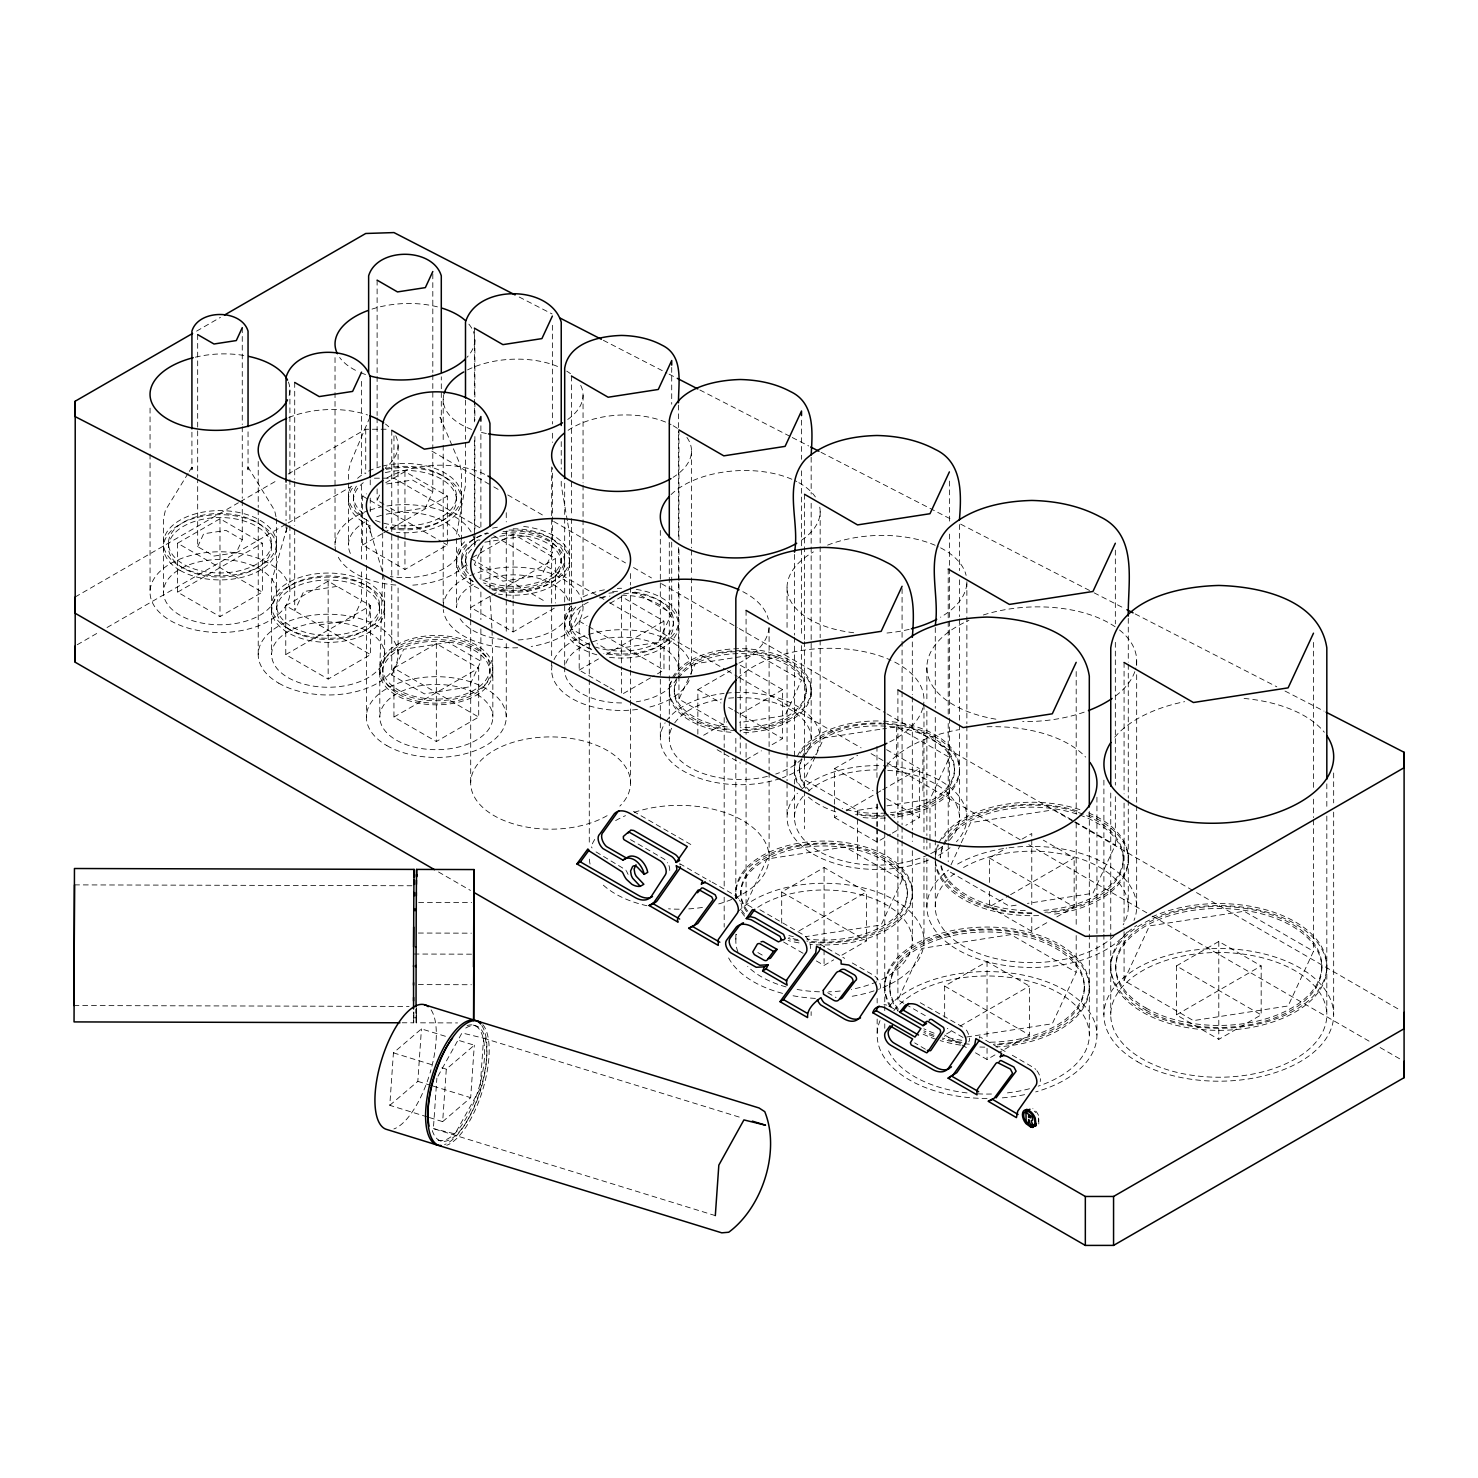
<?xml version="1.0" encoding="UTF-8"?>
<svg xmlns="http://www.w3.org/2000/svg" width="1478" height="1478" viewBox="0 0 1478 1478"><rect width="100%" height="100%" fill="white"/><g stroke="black" fill="none" stroke-linecap="round" stroke-linejoin="round"><path stroke-width="0.75" stroke-dasharray="5 3.75" d="M811.126 1015.534L811.145 1011.691M416.371 1012.097L416.39 1007.978M413.877 1012.097L413.692 1022.813L402.219 1022.776M416.353 1009.64L416.186 1022.813L457.552 1022.924M416.279 1015.164L416.205 1017.825L413.711 1017.806L413.785 1015.146M427.234 1116.869L389.786 1105.322L393.425 1052.853L421.452 1028.891L445.672 1036.374M389.786 1105.322L417.812 1081.36L421.452 1028.891M715.315 1215.618L433.387 1128.619L436.878 1078.146M429.433 1117.553L442.661 1121.636L446.301 1069.167L474.309 1045.205L456.684 1039.773M442.661 1121.636L470.669 1097.674L474.309 1045.205M437.968 1076.187L461.986 1032.937L483.583 1038.203L480.073 1088.695L454.984 1133.903L433.387 1128.619M456.628 534.057L465.496 485.246L465.496 441.589M368.816 616.049L370.202 609.934M369.869 417.239L350.378 463.168L348.457 471.611L348.457 496.072M1038.794 1124.001L1038.794 1116.056A9.718 5.616 60 0 0 1032.845 1108.648M197.683 546.657L203.668 533.798L225.949 530.362L242.263 539.766L236.295 552.643L213.996 556.079L197.683 546.657L197.683 479.814M383.911 504.312L377.112 500.377L380.844 492.34M432.814 374.765L432.814 491.768L425.35 507.841L397.49 512.164L387.291 506.27M391.762 675.021L403.697 649.285L448.259 642.394L480.886 661.239L468.951 686.956L424.371 693.847L391.762 675.021L391.762 578.064M483.084 545.918L474.364 564.688L502.926 581.187L541.909 575.145L552.366 552.624L552.366 467.658M587.967 638.441L571.45 628.889L582.96 604.077M671.714 542.13L671.714 613.388L658.283 642.339L608.142 650.08L597.13 643.724M723.814 725.014L678.956 699.131L689.579 676.222M690.54 674.153L695.381 663.733L756.662 654.255L801.519 680.157L785.095 715.537L739.702 722.557M751.988 907.474L746.076 904.056L766.99 859.032L844.973 846.968L902.079 879.927L881.165 924.951L805.399 936.683M815.209 756.791L804.549 779.793L857.554 810.387L877.932 807.247M816.189 754.704L823.948 737.965L880.519 729.227M929.976 848.132L929.976 799.192L949.393 757.383L896.37 726.77L882.791 728.876M951.001 864.852L960.33 844.751M961.273 842.737L970.603 822.636L1054.165 809.722L1073.287 820.752M903.834 1003.303L897.903 999.867L921.792 948.414L1010.934 934.613L1076.187 972.284L1052.299 1023.755L963.157 1037.538L947.343 1028.411M1115.336 796.66L1115.336 845.028L1092.944 893.285L1027.45 903.409M1124.074 980.579L1149.459 925.912L1244.162 911.261L1313.499 951.278L1288.114 1005.964L1193.411 1020.614L1124.074 980.579L1124.074 927.574M188.094 473.385L165.388 510.298L163.467 518.741L163.467 543.22M189.276 471.445L192.861 465.607L191.918 469.801L191.918 431.17M196.592 331.127L220.462 317.345M75.212 596.964L238.383 502.76M240.36 501.615L278.178 479.796M288.118 474.05L365.731 429.248L389.619 429.23M177.6 543.22L219.982 518.741L262.363 543.22L262.363 592.161L219.982 616.622L177.6 592.161L177.6 543.22L262.363 592.161M77.207 644.759L99.081 632.122M107.044 627.522L286.122 524.136M288.118 522.99L351.801 486.225M177.6 592.161L262.363 543.22M385.703 482.733L404.954 471.611L447.335 496.072L447.335 545.012L404.954 569.473L362.572 545.012L362.572 496.072L366.433 493.855M362.572 545.012L381.841 533.891M383.763 532.782L447.335 496.072M285.771 605.666L328.153 581.205L370.535 605.666L370.535 654.606L328.153 679.086L285.771 654.606L285.771 605.666L370.535 654.606M285.771 654.606L370.535 605.666M472.517 557.502L513.125 534.057L555.506 558.518L555.506 603.024M490.012 596.336L470.743 607.458L513.125 631.937L555.506 607.458M491.934 595.228L555.506 558.518M393.942 668.13L436.324 643.651L478.706 668.13L478.706 717.07L436.324 741.531L393.942 717.07L393.942 668.13L478.706 717.07M393.942 717.07L478.706 668.13M608.105 686.771L579.191 670.088L579.191 621.148L590.757 614.46M610.026 603.338L621.591 596.669L663.973 621.148L663.973 670.088L652.408 676.758M579.191 670.088L598.461 658.948M606.165 654.514L663.973 621.148M650.486 677.866L621.591 694.549L621.591 672.305M697.856 734.141L697.856 689.635L730.594 670.735M703.639 735.25L726.751 721.892M740.238 714.114L782.619 689.635L782.619 738.575L769.133 746.372M746.02 759.71L761.429 750.824M834.59 804.18L834.59 768.578L857.702 755.24M834.59 806.397L834.59 817.519L838.432 815.302M846.137 810.849L880.814 790.822M882.736 789.714L919.353 768.578L919.353 817.519L905.866 825.315M781.696 923.14L781.696 891.991L824.077 867.531L866.459 891.991L866.459 940.932L841.407 955.398M834.59 817.519L876.971 841.998L890.458 834.202M892.379 833.093L898.162 829.749M799.025 930.918L866.459 891.991M989.392 882.421L989.392 857.961L1006.721 847.947M1022.148 839.061L1031.773 833.5L1031.773 904.684M816.373 960.959L824.077 965.411L833.703 959.832M989.392 891.326L989.392 906.901L1008.661 895.779M1010.582 894.67L1074.155 857.961L1043.339 840.169M989.392 906.901L1031.773 931.362L1049.103 921.367M1056.825 916.914L1074.155 906.901L1074.155 857.961M944.664 1017.215L944.664 986.085L987.045 961.605L1029.427 986.085L1029.427 1035.025L998.592 1052.816M946.585 1033.916L952.368 1030.572M960.072 1026.12L1029.427 986.085M975.48 1052.816L987.045 1059.486L996.671 1053.925M1176.414 965.928L1218.796 941.468L1261.177 965.928L1261.177 1014.869L1218.796 1039.348L1176.414 1014.869L1176.414 965.928L1261.177 1014.869M1176.414 1014.869L1261.177 965.928M386.719 483.971L412.417 479.999L432.814 491.768M484.821 542.186L523.822 536.144L552.366 552.624M337.113 586.378L303.674 591.551L294.713 610.839L294.713 527.794M319.193 624.972L352.614 619.799L361.574 600.493L361.574 568.199M600.825 597.481L609.952 596.077M623.624 593.953L635.023 592.198L671.714 613.388M886.985 805.843L929.976 799.192M1016.162 905.164L1009.382 906.199L948.211 870.893M374.414 478.188L393.961 478.17L481.791 528.884M74.528 884.879L411.882 885.765M418.662 902.485L471.685 902.615M418.385 933.043L471.408 933.172M414.025 954.031L471.648 954.178M418.366 984.607L471.39 984.736M73.955 1005.539L409.018 1006.426M473.496 1025.104L475.713 1025.787M483.583 1038.203L741.291 1117.719M393.425 1052.853L433.072 1065.084M441.885 1067.8L446.301 1069.167M417.812 1081.36L431.022 1085.443M433.22 1086.108L470.669 1097.674M439.058 1140.388L441.257 1141.053M920.277 1002.731L963.028 1027.192A9.311 5.376 60 0 1 965.263 1028.91M519.203 297.023L552.051 313.927M603.375 340.328L667.021 373.084M669.072 374.137L675.243 377.315M699.87 389.989L790.213 436.453M792.263 437.525L808.688 445.968M821.011 452.305L952.405 519.905M960.626 524.136L1092.02 591.736M1094.071 592.807L1124.869 608.64M1135.141 613.924L1276.807 686.808M1285.01 691.039L1324.029 711.103M1075.19 821.86L1115.336 845.028M431.89 451.141L491.786 485.708M493.781 486.853L499.767 490.326M507.748 494.927L543.682 515.674M553.659 521.438L625.527 562.933M633.508 567.534L651.484 577.916M661.46 583.681L737.319 627.466M739.314 628.63L885.063 712.765M887.059 713.911L1072.714 821.103M1074.709 822.267L1194.483 891.419M1196.478 892.564L1400.109 1010.121M782.619 689.635L740.238 665.174L740.238 731.906M886.597 749.679L919.353 768.578M493.781 535.793L597.574 595.726M599.588 596.89L607.569 601.491M609.564 602.654L725.347 669.497M727.342 670.661L737.319 676.407M739.314 677.571L861.101 747.868M871.078 753.632L885.063 761.706M887.059 762.851L1020.799 840.077M1028.799 844.695L1150.568 914.993M1152.563 916.157L1372.157 1042.932M1380.138 1047.551L1400.109 1059.061M362.572 496.072L368.355 499.416M370.276 500.525L383.763 508.303M385.703 509.411L441.571 541.669M443.492 542.795L447.335 545.012M470.743 558.518L545.881 601.897M579.191 621.148L586.914 625.582M588.835 626.709L663.973 670.088M697.856 689.635L720.968 702.992M728.672 707.445L732.534 709.662M734.455 710.77L782.619 738.575M834.59 768.578L873.11 790.822M886.597 798.619L919.353 817.519M989.392 857.961L1074.155 906.901M610.026 687.88L615.809 691.205M717.107 749.697L740.238 763.054M781.696 891.991L866.459 940.932M944.664 986.085L1029.427 1035.025M690.817 844.511L633.545 811.44A27.288 15.759 60 0 0 630.515 809.962M712.1 882.126L732.866 894.116M759.988 909.801L803.256 934.78A10.198 5.894 60 0 1 809.944 950.095M820.105 944.183L844.659 958.354M852.289 962.972L873.683 975.332A9.699 5.598 60 0 1 879.669 982.815A9.699 5.598 60 0 1 879.558 990.74M679.714 863.651L706.151 878.911M1005.169 1051.486L979.36 1036.577L979.452 1038.849M630.478 839.615L663.77 858.829A8.96 5.173 60 0 1 667.613 862.893M905.811 1004.43L927.574 1016.993M783.617 942.04L804.808 954.271M944.664 1035.025L960.072 1043.911M961.993 1045.038L967.776 1048.364M889.867 1006.518L897.552 1010.952M596.04 851.901L625.674 869.858A7.094 4.101 60 0 1 626.081 870.431M757.881 952.571L765.438 956.931M827.68 992.717L836.068 997.558M925.394 1049.214L914.679 1042.858M438.523 871.983L470.466 890.421M1012.264 1055.237L1033.27 1067.43A10.106 5.838 60 0 1 1035.782 1069.407M382.1 570.637L368.816 525.965L370.239 532.265L370.239 525.429M383.208 574.868L384.668 581.205L384.668 605.666M368.816 603.467L370.202 609.564M275.998 516.635L274.557 510.298L247.085 465.607L248.045 469.801L248.045 428.897M567.349 520.755L561.234 485.246L561.234 478.355M567.737 522.972L569.64 534.057L569.64 558.518M490.086 596.946L491.915 628.076M492.045 630.312L492.839 668.13A56.515 32.627 0 0 1 408.057 696.378A56.515 32.627 0 0 1 408.057 639.863A56.515 32.627 0 0 1 492.839 668.13M416.149 1015.589L416.205 1017.825M416.186 1022.813L416.094 1008.624M413.655 1015.571L413.711 1017.806M413.692 1022.813L413.618 1012.097M416.075 1008.975L416.075 1012.966M1333.673 772.957L1333.673 802.905M1333.673 812.124L1333.673 1014.869M1326.819 783.82L1326.819 806.877M1326.819 816.096L1326.819 965.928M1326.819 967.979A108.042 62.372 0 0 1 1164.775 1022A108.042 62.372 0 0 1 1164.775 913.958A108.042 62.372 0 0 1 1326.819 967.979L1326.819 1014.869A108.042 62.372 0 0 1 1164.775 1068.89A108.042 62.372 0 0 1 1164.775 960.848A108.042 62.372 0 0 1 1326.819 1014.869M1321.831 965.928L1321.831 967.979M1313.499 642.394L1313.499 789.917M1313.499 799.136L1313.499 817.593M1313.499 819.884L1313.499 951.278M1218.796 941.468L1218.796 1039.348M1136.674 660.925L1136.674 665.525M1136.674 674.707L1136.674 803.459M1136.674 805.75L1136.674 906.901M1128.268 618.377L1128.268 662.144M1128.268 664.435L1128.268 798.065M1128.268 800.374L1128.268 857.961M1128.268 859.993L1128.268 906.901M1124.074 662.477L1124.074 793.871M1124.074 803.09L1124.074 925.265M1123.28 857.961L1123.28 859.993M1115.742 965.928L1115.742 967.979M1115.336 550.149L1115.336 623.864M1115.336 642.302L1115.336 785.132M1110.754 793.039L1110.754 965.928M1110.754 967.979L1110.754 1014.869M1103.9 780.162L1103.9 932.027M1103.9 934.336L1103.9 1014.869M1096.935 797.178L1096.935 1035.025M1089.304 811.588L1089.304 986.085M1089.304 988.117L1089.304 1035.025M1084.316 986.085L1084.316 988.117M1076.187 671.529L1076.187 813.879M1076.187 823.061L1076.187 926.373M1076.187 935.556L1076.187 972.284M1031.773 931.362L1031.773 913.57A96.495 55.721 0 0 1 935.537 862.117M987.045 961.605L987.045 1039.477M987.045 1048.364L987.045 1059.486M966.871 581.741L966.871 723.666M966.871 725.957L966.871 817.519M959.444 524.542L959.444 570.582M959.444 579.801L959.444 616.64M959.444 618.931L959.444 722.539M959.444 724.848L959.444 768.578M959.444 770.629L959.444 817.519M954.437 768.578L954.437 770.629M949.393 481.107L949.393 522.547M949.393 534.057L949.393 566.296M949.393 568.587L949.393 715.943M949.393 718.234L949.393 806.323M948.211 569.085L948.211 714.225M948.211 723.444L948.211 840.945M948.211 843.236L948.211 861.674M935.278 627.577L935.278 708.221M935.278 717.421L935.278 855.651M935.278 906.901L935.278 859.993A96.495 55.721 0 0 1 938.567 845.582M926.872 667.52L926.872 702.032M926.872 711.251L926.872 835.55M926.872 837.841L926.872 849.351M926.872 858.57L926.872 906.901M923.972 704.378L923.972 835.292M923.972 837.583L923.972 849.074M923.972 858.256L923.972 940.932M922.882 742.067L922.882 791.007M912.314 641.932L912.314 694.697M912.314 697.006L912.314 830.045M912.314 832.354L912.314 841.518M912.314 850.7L912.314 891.991M912.314 894.024L912.314 940.932M907.326 891.991L907.326 894.024M902.079 588.577L902.079 639.05M902.079 641.341L902.079 689.524M902.079 691.815L902.079 824.872M902.079 827.163L902.079 838.636M902.079 840.927L902.079 879.927M897.903 689.912L897.903 823.08M897.903 825.371L897.903 836.862M897.903 839.153L897.903 999.867M896.37 726.77L896.37 775.71M889.774 986.085L889.774 988.117M884.768 816.189L884.768 829.952M884.768 832.243L884.768 986.085M884.768 988.117L884.768 1012.689M884.768 1023.848L884.768 1028.319M877.156 803.958L877.156 826.83M877.156 829.121L877.156 980.117M877.156 998.407L877.156 1002.989M877.156 1019.007L877.156 1035.025M876.971 746.335L876.971 777.483M876.971 804.18L876.971 826.424M876.971 828.641L876.971 841.998M857.554 810.387L857.554 817.075M857.554 819.292L857.554 859.328M824.077 867.531L824.077 947.601M824.077 949.837L824.077 965.411M820.161 511.702L820.161 637.757M820.161 640.048L820.161 738.575M811.163 457.275L811.163 494.095M811.163 503.296L811.163 544.698M811.163 547.008L811.163 689.635M811.163 691.686L811.163 738.575M806.175 689.635L806.175 691.686M804.549 494.299L804.549 639.346M804.549 641.655L804.549 788.679M804.549 790.915L804.549 828.733M801.519 420.195L801.519 459.307M801.519 470.817L801.519 636.445M801.519 645.646L801.519 680.157M799.487 768.578L799.487 770.629M794.499 554.472L794.499 635.06M794.499 637.351L794.499 768.578M794.499 770.629L794.499 784.024M794.499 786.259L794.499 817.519M787.053 587.394L787.053 631.124M787.053 640.325L787.053 750.787M787.053 753.078L787.053 780.698M787.053 783.007L787.053 817.519M769.096 627.854L769.096 747.147M769.096 749.457L769.096 770.093M769.096 772.384L769.096 857.277M746.076 610.414L746.076 734.307M746.076 743.471L746.076 757.235M746.076 759.526L746.076 904.056M740.829 891.991L740.829 894.024M740.238 734.141L740.238 754.149M735.841 738.298L735.841 891.991M735.841 894.024L735.841 898.495M735.841 934.225L735.841 940.932M724.183 717.569L724.183 747.517M724.183 749.808L724.183 887.964M724.183 897.183L724.183 927.112M691.519 450.975L691.519 547.839M691.519 550.149L691.519 575.515M691.519 577.824L691.519 670.088M678.956 429.95L678.956 540.375M678.956 549.576L678.956 673.82M678.956 676.111L678.956 699.131M678.494 405.064L678.494 432.648M678.494 434.938L678.494 538.38M678.494 547.581L678.494 621.148M678.494 625.212L678.494 670.088M674.301 689.635L674.301 691.686M673.488 621.148L673.488 625.212M671.714 367.431L671.714 404.196M669.294 542.408L669.294 673.543M669.294 675.834L669.294 689.635M669.294 691.686L669.294 718.474M669.294 720.71L669.294 738.575M660.315 530.454L660.315 738.575M630.533 573.538L630.533 585.048M630.533 587.339L630.533 667.927M630.533 670.236L630.533 697.856M630.533 700.166L630.533 783.044M621.591 596.669L621.591 670.088M589.279 642.745L589.279 677.349M589.279 679.658L589.279 845.749M583.053 395.18L583.053 482.863M583.053 485.172L583.053 517.466M583.053 519.776L583.053 595.93M571.45 376.04L571.45 479.482M571.45 481.773L571.45 516.265M571.45 518.556L571.45 628.889M569.64 562.601L569.64 600.733M569.677 621.148L569.677 625.212M564.688 483.214L564.688 621.148M564.688 625.212L564.688 665.599M561.234 441.589L561.234 469.173M561.234 558.666L561.234 562.749M552.366 325.271L552.366 424.02M552.366 433.22L552.366 442.402M551.663 466.919L551.663 658.541M551.663 660.851L551.663 670.088M513.125 534.057L513.125 598.572M513.125 600.789L513.125 631.937M506.252 512.7L506.252 521.9M506.252 531.082L506.252 597.666M506.252 599.957L506.252 634.395M506.252 643.595L506.252 717.07M492.839 672.194A56.515 32.627 0 0 1 408.057 700.461A56.515 32.627 0 0 1 408.057 643.946A56.515 32.627 0 0 1 492.839 672.194L492.839 717.07A56.515 32.627 0 0 1 408.057 745.318A56.515 32.627 0 0 1 408.057 688.803A56.515 32.627 0 0 1 492.839 717.07M489.957 539.895L489.957 590.147M489.957 668.13A53.633 30.964 0 0 1 409.498 694.937A53.633 30.964 0 0 1 409.498 641.304A53.633 30.964 0 0 1 489.957 668.13L489.957 672.194A53.633 30.964 0 0 1 409.498 699.02A53.633 30.964 0 0 1 409.498 645.387A53.633 30.964 0 0 1 489.957 672.194M480.886 425.756L480.886 527.332M480.886 548.116L480.886 580.429M480.886 591.976L480.886 619.67M480.886 628.907L480.886 661.239M474.881 339.515L474.881 399.559M474.881 401.868L474.881 420.325M474.881 436.49L474.881 531.156M474.881 533.466L474.881 545.012A69.928 40.368 0 0 0 472.498 534.556M474.364 328.153L474.364 397.046M474.364 399.356L474.364 424.611M474.364 440.684L474.364 546.324M470.706 578.526L470.706 617.601M470.706 619.892L470.706 783.044M465.496 400.242L465.496 439.299M465.496 558.666L465.496 562.749M461.469 496.072L461.469 471.611L459.547 463.168L440.056 417.239L441.294 422.671L441.294 376.779M461.469 500.155L461.469 545.012M461.616 558.518L461.616 562.601M456.628 538.509L456.628 558.518M456.628 562.601L456.628 607.458A56.515 32.627 0 0 1 473.182 584.401M456.48 496.072L456.48 500.155A51.508 29.745 0 0 1 385.241 527.628M443.197 399.577L443.197 442.975M443.197 445.266L443.197 536.643M443.197 545.788L443.197 602.895M436.324 643.651L436.324 741.531M432.814 273.836L432.814 372.474M404.954 471.611L404.954 569.473M398.081 445.562L398.081 532.856M398.081 535.165L398.081 578.803M398.081 587.985L398.081 654.606M393.961 435.899L393.961 478.17M391.762 430.32L391.762 575.755M384.668 609.749A56.515 32.627 0 0 1 299.886 637.997A56.515 32.627 0 0 1 299.886 581.501A56.515 32.627 0 0 1 384.668 609.749L384.668 654.606A56.515 32.627 0 0 1 299.886 682.873A56.515 32.627 0 0 1 299.886 626.358A56.515 32.627 0 0 1 384.668 654.606M382.691 533.059L382.691 571.875M382.691 574.166L379.809 668.13M382.691 668.13L382.691 672.194M379.661 605.666A51.508 29.745 0 0 1 302.399 631.42A51.508 29.745 0 0 1 302.399 579.912A51.508 29.745 0 0 1 379.661 605.666L379.661 609.749A51.508 29.745 0 0 1 302.399 635.503A51.508 29.745 0 0 1 302.399 583.995A51.508 29.745 0 0 1 379.661 609.749M379.809 672.194L379.809 717.07M377.112 280.155L377.112 374.211M377.112 376.502L377.112 415.503M377.112 417.794L377.112 468.267M377.112 488.904L377.112 500.377M370.239 479.851L370.239 486.687M370.239 498.068L370.239 511.757M366.396 519.406L366.396 563.081M366.396 565.372L366.396 717.07M365.731 429.248L365.731 473.736M361.574 381.342L361.574 475.934M361.574 485.154L361.574 558.98M353.445 496.072L353.445 500.155M348.457 500.155L348.457 545.012M335.026 357.621L335.026 545.012M328.153 581.205L328.153 679.086M294.713 382.451L294.713 479.352M294.713 481.662L294.713 525.484M289.91 389.915L289.91 396.806M289.91 399.115L289.91 477.246M289.91 479.537L289.91 523.212M289.91 525.503L289.91 592.161A69.928 40.368 0 0 1 185.009 627.115A69.928 40.368 0 0 1 185.009 557.188A69.928 40.368 0 0 1 289.91 592.161M286.048 484.396L286.048 520.866M286.048 523.138L286.048 532.265L287.489 525.965L271.638 581.205L271.638 605.666M276.478 518.741L276.478 543.22A56.515 32.627 0 0 1 191.715 571.469A56.515 32.627 0 0 1 191.715 514.972A56.515 32.627 0 0 1 276.478 543.22M276.478 547.303L276.478 592.161A56.515 32.627 0 0 1 191.715 620.409A56.515 32.627 0 0 1 191.715 563.894A56.515 32.627 0 0 1 276.478 592.161M276.626 605.666L276.626 609.749M271.49 543.22A51.508 29.745 0 0 1 194.209 568.975A51.508 29.745 0 0 1 194.209 517.466A51.508 29.745 0 0 1 271.49 543.22L271.49 547.303A51.508 29.745 0 0 1 194.209 573.058A51.508 29.745 0 0 1 194.209 521.531A51.508 29.745 0 0 1 271.49 547.303M271.638 609.749L271.638 654.606M258.225 461.469L258.225 507.453M258.225 509.744L258.225 654.606M242.263 327.691L242.263 424.519M242.263 426.828L242.263 498.271M242.263 500.58L242.263 539.766M219.982 518.741L219.982 616.622M197.683 334.601L197.683 477.505M168.455 543.22L168.455 547.303M163.467 547.303L163.467 592.161M150.054 408.113L150.054 451.825M150.054 454.115L150.054 592.161M736.598 898.642A88.237 50.936 0 0 1 821.768 841.074A88.237 50.936 0 0 1 912.037 896.001A88.237 50.936 0 0 1 807.967 942.077M799.025 940.839A88.237 50.936 0 0 1 788.18 938.53M744.579 914.106A88.237 50.936 0 0 1 740.774 908.804M747.776 911.224A83.248 48.053 0 0 1 807.173 844.936A83.248 48.053 0 0 1 907.326 892.121A83.248 48.053 0 0 1 806.748 938.992M793.353 936.664A83.248 48.053 0 0 1 788.882 935.537M746.593 911.593A83.248 48.053 0 0 1 809.223 846.746A83.248 48.053 0 0 1 907.307 894.763A83.248 48.053 0 0 1 806.748 941.043M797.917 939.657A83.248 48.053 0 0 1 788.882 937.588M757.752 907.326A88.237 50.936 0 0 1 888.038 905.848A88.237 50.936 0 0 1 878.819 980.893M876.768 981.798A88.237 50.936 0 0 1 851.328 989.392M840.188 991.017A88.237 50.936 0 0 1 828.678 991.812M819.477 991.812A88.237 50.936 0 0 1 794.647 988.967M786.074 986.916A88.237 50.936 0 0 1 779.959 985.05M777.779 984.293A88.237 50.936 0 0 1 747.665 966.409M737.928 951.98A88.237 50.936 0 0 1 736.598 934.281M736.173 898.458A88.237 50.936 0 0 1 823.579 843.088A88.237 50.936 0 0 1 912.055 897.885A88.237 50.936 0 0 1 810.258 944.35M799.025 942.89A88.237 50.936 0 0 1 788.18 940.562M744.579 916.157A88.237 50.936 0 0 1 740.774 910.836M672.582 677.33A70.944 40.959 0 0 1 754.574 649.526A70.944 40.959 0 0 1 810.794 693.792A70.944 40.959 0 0 1 740.238 730.594M735.619 730.501A70.944 40.959 0 0 1 671.714 679.049M677.515 677.885A65.937 38.077 0 0 1 753.928 652.408A65.937 38.077 0 0 1 805.806 693.625A65.937 38.077 0 0 1 740.238 727.712M727.342 726.973A65.937 38.077 0 0 1 676.536 679.788M678.661 678.051A65.937 38.077 0 0 1 756.182 654.736A65.937 38.077 0 0 1 805.676 696.323A65.937 38.077 0 0 1 740.238 729.744M729.485 729.245A65.937 38.077 0 0 1 676.536 681.82M728.672 698.17A70.944 40.959 0 0 1 795.792 713.117A70.944 40.959 0 0 1 805.769 754.26M801.667 759.064A70.944 40.959 0 0 1 775.71 774.047M767.378 776.412A70.944 40.959 0 0 1 693.459 769.373A70.944 40.959 0 0 1 671.714 727.989M674.707 722.908A70.944 40.959 0 0 1 721.874 699.02M673.58 677.681A70.944 40.959 0 0 1 755.831 651.724A70.944 40.959 0 0 1 810.849 695.547A70.944 40.959 0 0 1 742.529 732.608M730.982 732.294A70.944 40.959 0 0 1 671.714 681.081M482.826 1024.66A65.161 25.071 -72.9 0 1 482.881 1089.378A65.161 25.071 -72.9 0 1 446.781 1145.265M465.773 1028.06A60.173 23.149 -72.9 0 1 479.833 1092.685A60.173 23.149 -72.9 0 1 432.297 1130.578M467.085 1025.64A60.173 23.149 -72.9 0 1 479.537 1085.72A60.173 23.149 -72.9 0 1 435.4 1138.54M431.114 1009.899A65.161 25.071 -72.9 0 1 430.024 1073.065M428.749 1077.111A65.161 25.071 -72.9 0 1 393.905 1128.952M481.791 1025.529A65.161 25.071 -72.9 0 1 480.054 1090.727A65.161 25.071 -72.9 0 1 444.564 1144.582M1088.492 812.882A96.495 55.721 0 0 1 1125.719 870.708A96.495 55.721 0 0 1 1047.791 912.905M935.278 857.961A96.495 55.721 0 0 1 938.567 843.532M939.417 841.795A96.495 55.721 0 0 1 1080.03 809.704M943.389 844.289A91.507 52.839 0 0 1 1044.078 805.602A91.507 52.839 0 0 1 1123.28 858.385A91.507 52.839 0 0 1 1042.637 910.411M1025.27 910.651A91.507 52.839 0 0 1 941.283 865.849M942.558 846.192A91.507 52.839 0 0 0 940.267 857.961A91.507 52.839 0 0 1 943.389 846.321M1079.79 815.025A91.507 52.839 0 0 1 1121.377 870.745A91.507 52.839 0 0 1 1044.798 912.295M1031.773 912.831A91.507 52.839 0 0 1 940.839 865.905M944.331 844.437A91.507 52.839 0 0 1 1077.536 814.249M963.527 867.512A96.495 55.721 0 0 1 1082.727 859.586A96.495 55.721 0 0 1 1123.169 924.803M1113.913 936.147A96.495 55.721 0 0 1 977.586 952.996A96.495 55.721 0 0 1 954.363 873.627M1088.492 814.914A96.495 55.721 0 0 1 1126.218 871.447A96.495 55.721 0 0 1 1052.318 914.439M1038.628 915.566A96.495 55.721 0 0 1 935.334 862.062M942.613 838.673A96.495 55.721 0 0 1 1078.035 811.108M891.326 1006.869A102.278 59.046 0 0 1 960.589 929.052A102.278 59.046 0 0 1 1087.956 976.478A102.278 59.046 0 0 1 993.696 1045.001M969.254 1044.225A102.278 59.046 0 0 1 942.336 1039.182M933.837 1036.503A102.278 59.046 0 0 1 923.824 1032.494M898.439 1009.271A97.271 56.164 0 0 1 959.074 932.285A97.271 56.164 0 0 1 1083.115 977.272A97.271 56.164 0 0 1 989.336 1042.23M961.864 1040.327A97.271 56.164 0 0 1 944.516 1036.595M934.078 1033.196A97.271 56.164 0 0 1 923.842 1028.78M898.439 1011.303A97.271 56.164 0 0 1 957.596 934.595A97.271 56.164 0 0 1 1082.58 977.549A97.271 56.164 0 0 1 993.955 1044.133M961.864 1042.36A97.271 56.164 0 0 1 942.447 1038.036M934.078 1035.228A97.271 56.164 0 0 1 923.842 1030.813M893.894 1010.638A102.278 59.046 0 0 1 1055.735 991.276A102.278 59.046 0 0 1 1038.184 1086.164M1029.538 1088.732A102.278 59.046 0 0 1 1004.818 1093.166M991.479 1094.016A102.278 59.046 0 0 1 978.159 1093.849M967.055 1092.926A102.278 59.046 0 0 1 888.26 1050.304M890.181 1007.091A102.278 59.046 0 0 1 962.03 930.863A102.278 59.046 0 0 1 1087.882 978.307A102.278 59.046 0 0 1 995.932 1046.941M984.828 1047.145A102.278 59.046 0 0 1 978.159 1046.941M960.571 1045.149A102.278 59.046 0 0 1 940.156 1040.586M935.907 1039.256A102.278 59.046 0 0 1 921.921 1033.639M883.419 721.116A82.472 47.61 0 0 1 959.314 766.084A82.472 47.61 0 0 1 892.01 815.394M883.419 816.059A82.472 47.61 0 0 1 855.614 814.581M801.372 787.626A82.472 47.61 0 0 1 795.755 760.302M797.307 756.256A82.472 47.61 0 0 1 881.257 721.024M802.129 757.013A77.484 44.728 0 0 1 886.708 724.202A77.484 44.728 0 0 1 954.437 768.154A77.484 44.728 0 0 1 888.204 812.845M885.95 813.011A77.484 44.728 0 0 1 842.164 808.558M809.87 790.952A77.484 44.728 0 0 1 801.335 758.898M803.071 757.179A77.484 44.728 0 0 1 888.167 726.363A77.484 44.728 0 0 1 954.437 769.964A77.484 44.728 0 0 1 890.44 814.674M888.204 814.877A77.484 44.728 0 0 1 856.907 813.824M802.129 759.045A77.484 44.728 0 0 0 808.244 791.284A82.472 47.61 0 0 1 876.971 769.909M887.724 770.315A82.472 47.61 0 0 1 948.377 841.333M942.391 846.506A82.472 47.61 0 0 1 929.995 853.988M928.129 854.875A82.472 47.61 0 0 1 823.043 853.545A82.472 47.61 0 0 1 805.547 793.723M883.419 723.148A82.472 47.61 0 0 1 959.259 767.488A82.472 47.61 0 0 1 894.135 817.186M885.581 817.981A82.472 47.61 0 0 1 861.914 817.445M835.735 811.865A82.472 47.61 0 0 1 806.914 795.755M797.307 782.952A82.472 47.61 0 0 1 796.457 760.302M800.189 753.226A82.472 47.61 0 0 1 881.257 723.075M382.359 466.18A56.515 32.627 0 0 1 461.432 494.853A56.515 32.627 0 0 1 386.312 526.87M364.992 519.147A56.515 32.627 0 0 1 350.378 487.629M357.565 478.318A56.515 32.627 0 0 1 364.992 472.997M368.632 471.094A56.515 32.627 0 0 1 380.419 466.678M385.241 468.6A51.508 29.745 0 0 1 456.166 499.305A51.508 29.745 0 0 1 375.412 520.441M363.274 513.55A51.508 29.745 0 0 1 357.362 484.692M385.241 472.664A51.508 29.745 0 0 1 456.48 500.155M368.539 521.18A51.508 29.745 0 0 1 363.274 482.678M460.988 540.763A56.515 32.627 0 0 1 390.34 576.531M350.378 553.456A56.515 32.627 0 0 1 364.992 521.937M376.705 516.764A56.515 32.627 0 0 1 384.317 514.64M386.312 514.215A56.515 32.627 0 0 1 459.547 536.569M386.312 469.357A56.515 32.627 0 0 1 461.228 497.107A56.515 32.627 0 0 1 396.529 532.413M370.553 526.039A56.515 32.627 0 0 1 354.609 485.338M523.655 526.464A56.515 32.627 0 0 1 567.127 568.143A56.515 32.627 0 0 1 490.53 588.429M473.182 581.593A56.515 32.627 0 0 1 467.417 539.359M492.488 528.163A56.515 32.627 0 0 1 498.511 527.018M513.125 528.791A51.508 29.745 0 0 1 562.268 567.46A51.508 29.745 0 0 1 483.602 582.886M468.526 573.39A51.508 29.745 0 0 1 487.37 532.764M491.25 538.232A47.869 27.639 0 0 1 555.34 549.446A47.869 27.639 0 0 1 537.308 586.674L525.762 589.426A47.869 27.639 0 0 1 483.251 584.216M467.14 569.898A47.869 27.639 0 0 1 471.925 548.929M503 531.692A47.869 27.639 0 0 1 557.982 548.652A47.869 27.639 0 0 1 537.308 582.591L525.762 585.362A47.869 27.639 0 0 1 479.519 578.212M467.14 565.815A47.869 27.639 0 0 1 479.519 539.119M569.64 607.458A56.515 32.627 0 0 1 515.231 640.066M502.612 639.531A56.515 32.627 0 0 1 459.381 617.545M484.876 579.21A56.515 32.627 0 0 1 569.529 605.333M508.931 530.066A56.515 32.627 0 0 1 569.399 565.649A56.515 32.627 0 0 1 498.511 594.119M478.724 588.484A56.515 32.627 0 0 1 488.608 533.207M501.966 533.576A51.508 29.745 0 0 1 564.208 566.48A51.508 29.745 0 0 1 489.329 588.983M473.108 581.334A51.508 29.745 0 0 1 480.017 539.821M1151.99 916.914A108.042 62.372 0 0 1 1324.491 953.014A108.042 62.372 0 0 1 1192.136 1026.379A108.042 62.372 0 0 1 1136.656 925.413M636.316 589.408A56.903 32.849 0 0 1 676.554 629.646A56.903 32.849 0 0 1 606.848 652.87M591.015 648.86A56.903 32.849 0 0 1 572.3 604.705M583.126 596.927A56.903 32.849 0 0 1 606.848 589.408M617.342 588.373A56.903 32.849 0 0 1 621.591 588.281M635.023 592.198A51.915 29.966 0 0 1 669.534 632.602A51.915 29.966 0 0 1 595.634 647.087M589.981 644.907A51.915 29.966 0 0 1 576.623 606.146M612.557 591.625A51.915 29.966 0 0 1 619.337 591.2M621.591 595.246A51.915 29.966 0 0 1 672.712 630.422A51.915 29.966 0 0 1 603.837 653.387M591.828 649.766A51.915 29.966 0 0 1 588.207 602.267M599.643 598.054A51.915 29.966 0 0 1 608.142 596.262M676.554 678.587A56.903 32.849 0 0 1 636.316 701.81M621.591 702.937A56.903 32.849 0 0 1 564.725 668.647A56.903 32.849 0 0 1 626.543 637.351A56.903 32.849 0 0 1 677.996 674.374M632.178 592.937A56.903 32.849 0 0 1 677.053 632.529A56.903 32.849 0 0 1 606.848 656.953M596.872 654.809A56.903 32.849 0 0 1 575.552 605.906M608.899 593.195A56.903 32.849 0 0 1 615.217 592.567M465.515 565.206A69.928 40.368 0 0 1 409.517 585.306M395.827 585.048A69.928 40.368 0 0 1 337.409 555.469M335.894 551.331A69.928 40.368 0 0 1 367.763 510.815M369.999 510.058A69.928 40.368 0 0 1 380.345 507.231M386.866 506.012A69.928 40.368 0 0 1 471.648 532.874M443.197 607.458A69.928 40.368 0 0 1 507.046 567.238A69.928 40.368 0 0 1 581.999 600.456A69.928 40.368 0 0 1 531.23 646.459M517.688 647.752A69.928 40.368 0 0 1 443.308 609.564M588.595 634.487A69.928 40.368 0 0 1 660.611 636.575A69.928 40.368 0 0 1 691.131 674.301M689.136 680.527A69.928 40.368 0 0 1 648.343 707.371M637.48 709.403A69.928 40.368 0 0 1 552.033 665.857M554.047 659.631A69.928 40.368 0 0 1 586.618 635.115M726.345 693.145A79.923 46.132 0 0 1 815.339 754.353M814.064 756.237A79.923 46.132 0 0 1 782.416 777.779M780.199 778.536A79.923 46.132 0 0 1 688.877 773.936A79.923 46.132 0 0 1 665.137 722.816M666.393 720.931A79.923 46.132 0 0 1 724.054 693.404M607.125 815.671A79.923 46.132 0 0 1 475.51 798.841A79.923 46.132 0 0 1 557.576 737.079A79.923 46.132 0 0 1 619.836 806.12M883.345 765.752A89.899 51.915 0 0 1 956.451 841.795M950.058 847.744A89.899 51.915 0 0 1 936.756 856.298M928.517 860.048A89.899 51.915 0 0 1 817.463 856.427A89.899 51.915 0 0 1 797.492 793.261M800.596 790.12A89.899 51.915 0 0 1 881.221 765.678M634.228 812.327A89.899 51.915 0 0 1 759.304 833.721A89.899 51.915 0 0 1 715.777 904.702M702.456 907.418A89.899 51.915 0 0 1 687.713 908.952M679.196 909.192A89.899 51.915 0 0 1 668.518 908.822M646.976 905.737A89.899 51.915 0 0 1 601.324 883.234M590.055 864.057A89.899 51.915 0 0 1 589.279 857.277M592.345 843.846A89.899 51.915 0 0 1 595.486 838.322M615.624 820.586A89.899 51.915 0 0 1 625.508 815.653M1127.308 931.897A104.901 60.561 0 0 1 977.845 958.834A104.901 60.561 0 0 1 948.562 870.043M957.596 864.076A104.901 60.561 0 0 1 1004.634 848.409M1009.049 847.781A104.901 60.561 0 0 1 1134.032 920.388M737.559 912.092A99.894 57.679 0 0 1 892.86 899.104A99.894 57.679 0 0 1 878.468 989.318M874.034 990.888A99.894 57.679 0 0 1 849.924 996.634M815.394 998.389A99.894 57.679 0 0 1 791.432 995.433M782.564 993.382A99.894 57.679 0 0 1 727.582 955.86M888.851 1006.536A109.889 63.443 0 0 1 1065.028 990.315A109.889 63.443 0 0 1 1035.672 1091.909M1024.605 1094.644A109.889 63.443 0 0 1 1000.273 1098.006M987.045 1098.468A109.889 63.443 0 0 1 880.038 1020.596M288.395 382.008A69.983 38.151 -2.6 0 1 288.358 397.915M195.373 357.177A69.983 38.151 -2.6 0 1 246.752 355.976M473.385 331.626A69.983 38.151 -2.6 0 1 466.937 357.399M365.546 374.525A69.983 38.151 -2.6 0 1 359.302 372.105M355.477 370.294A69.983 38.151 -2.6 0 1 339.644 357.454M371.994 309.105A69.983 38.151 -2.6 0 1 437.95 306.999M468.877 324.162A69.983 38.151 -2.6 0 1 472.535 329.705M395.716 435.751A69.983 38.151 -2.6 0 1 385.407 467.842M288.801 417.48A69.983 38.151 -2.6 0 1 367.56 414.967M385.481 424.057A69.983 38.151 -2.6 0 1 388.751 426.772M580.706 385.37A69.983 38.151 -2.6 0 1 566.647 420.214M486.354 433.497A69.983 38.151 -2.6 0 1 478.151 431.558M471.593 429.414A69.983 38.151 -2.6 0 1 444.084 393.573M467.547 369.906A69.983 38.151 -2.6 0 1 558.795 366.987M566.721 371.126A69.983 38.151 -2.6 0 1 570.471 373.675M686.9 437.433A69.983 38.151 -2.6 0 1 673.081 477.339M568.069 430.32A69.983 38.151 -2.6 0 1 671.067 424.611M673.174 425.738A69.983 38.151 -2.6 0 1 678.919 429.47M386.903 478.004A69.983 38.151 -2.6 0 1 485.8 474.863M819.736 507.176A79.978 43.601 -2.6 0 1 798.767 542.038M671.067 494.594A79.978 43.601 -2.6 0 1 796.79 481.569M798.841 482.678A79.978 43.601 -2.6 0 1 815.376 496.941M966.778 583.865A89.973 49.051 -2.6 0 1 940.488 617.25M909.155 629.351A89.973 49.051 -2.6 0 1 885.488 633.157M853.693 632.732A89.973 49.051 -2.6 0 1 790.102 600.05A89.973 49.051 -2.6 0 1 813.436 551.885M827.606 545.123A89.973 49.051 -2.6 0 1 938.715 546.915M940.581 547.839A89.973 49.051 -2.6 0 1 966.113 575.367M769.003 627.688A89.973 49.051 -2.6 0 1 738.945 663.123M742.806 591.643A89.973 49.051 -2.6 0 1 768.338 619.171M1119.493 629.979A104.975 57.217 -2.6 0 1 1135.474 669.497M1134.808 671.64A104.975 57.217 -2.6 0 1 1113.987 697.136M1084.187 712.137A104.975 57.217 -2.6 0 1 1022.647 721.56M995.895 719.176A104.975 57.217 -2.6 0 1 927.999 675.926A104.975 57.217 -2.6 0 1 968.958 620.372M983.35 614.977A104.975 57.217 -2.6 0 1 1117.774 628.667M894.763 662.107A99.968 54.501 -2.6 0 1 923.325 705.911M922.826 707.944A99.968 54.501 -2.6 0 1 888.925 742.326M737.614 678.384A99.968 54.501 -2.6 0 1 890.994 660.278M1114.745 737.208A114.97 62.667 -2.6 0 1 1184.654 701.662M1244.07 698.447A114.97 62.667 -2.6 0 1 1324.325 732.257M887.022 765.161A109.963 59.951 -2.6 0 1 958.612 729.744M987.045 726.788A109.963 59.951 -2.6 0 1 1085.646 757.106M628.095 874.366A14.041 8.111 60 0 1 627.078 872.297A7.094 4.101 60 0 0 626.45 871.041M592.05 847.947A8.868 5.118 60 0 1 591.422 846.894M668.943 865.554A8.96 5.173 60 0 1 668.961 872.63M734.751 895.206A10.05 5.801 60 0 1 738.427 898.513M739.462 899.991A10.05 5.801 60 0 1 740.349 901.58M741.051 903.224A10.05 5.801 60 0 1 740.626 911.464M709.255 880.777A10.679 6.171 60 0 1 710.659 881.294M679.898 864.279A9.459 5.469 60 0 1 680.065 864.889M883.955 1004.615A19.768 11.418 60 0 1 886.837 1005.151M966.298 1030.055A9.311 5.376 60 0 1 967.222 1031.348L969.198 1035.635A9.311 5.376 60 0 1 968.811 1041.768M1036.928 1070.719A10.106 5.838 60 0 1 1040.235 1081.563M1034.304 1111.123A8.018 4.619 60 0 1 1035.672 1112.564M1038.313 1118.052A8.018 4.619 60 0 1 1038.313 1121.432M180.02 570.36A56.515 32.627 0 0 0 274.557 555.746A56.515 32.627 0 0 0 205.35 515.785A56.515 32.627 0 0 0 180.02 570.36M288.192 628.741A56.515 32.627 0 0 0 382.728 614.109A56.515 32.627 0 0 0 313.521 574.166A56.515 32.627 0 0 0 288.192 628.741M1145.93 1007.996A103.035 59.489 0 0 0 1318.321 981.337A103.035 59.489 0 0 0 1192.118 908.471A103.035 59.489 0 0 0 1145.93 1007.996M1145.93 1010.047A103.035 59.489 0 0 0 1318.321 983.369A103.035 59.489 0 0 0 1192.118 910.503A103.035 59.489 0 0 0 1145.93 1010.047M278.695 683.15A69.928 40.368 0 0 0 395.698 665.063A69.928 40.368 0 0 0 310.047 615.605A69.928 40.368 0 0 0 278.695 683.15M386.866 745.614A69.928 40.368 0 0 0 503.869 727.509A69.928 40.368 0 0 0 418.219 678.069A69.928 40.368 0 0 0 386.866 745.614M1137.561 1061.777A114.878 66.325 0 0 0 1329.757 1032.032A114.878 66.325 0 0 0 1189.051 950.797A114.878 66.325 0 0 0 1137.561 1061.777"/><path stroke-width="1.5" d="M74.528 884.879L73.955 1005.539M192.602 333.437L75.212 401.203L75.193 416.63L1085.332 936.35L1113.562 935.445L1404.082 767.729L1404.1 752.302L1326.08 712.174M434.532 869.674L75.193 662.218L75.212 645.904M75.212 596.964L75.193 613.278L1085.332 1196.478L1113.562 1196.459L1404.082 1028.743L1404.1 1012.43M413.544 985.216L413.581 965.448M416.094 965.467L416.057 1006.961M1026.896 1109.184A9.718 5.616 60 0 0 1025.972 1112.62L1026.12 1121.673L1028.633 1123.132L1028.633 1119.493L1030.351 1124.13L1033.325 1125.571A8.018 4.619 60 0 0 1031.256 1113.599A8.018 4.619 60 0 0 1023.663 1115.945A8.018 4.619 60 0 0 1032.143 1125.922L1036.392 1123.539M474.456 892.73L1085.332 1245.418L1113.562 1245.4L1404.082 1077.684L1404.1 1061.37M413.563 966.797L413.748 908.508M416.057 966.815L416.131 946.936M473.496 966.963L474.032 869.563L416.593 869.415L416.426 884.417M413.6 946.992L413.674 927.094M416.112 946.992L416.242 908.527M413.748 910.965L413.84 892.49M416.26 910.965L416.334 892.49M413.84 895.982L413.932 880.131M416.334 895.982L416.426 880.131M473.681 984.754L473.976 902.633L473.57 1020.577M413.914 884.417L414.099 869.415L74.454 868.51L74.048 1021.908L399.928 1022.776M473.717 1020.116L474.032 869.563M414.006 877.064L414.08 874.403L414.154 876.639M416.5 877.064L416.574 874.403L416.648 876.639M715.315 1215.618L718.825 1165.144L743.914 1119.918L765.512 1125.201L752.302 1121.118M820.364 947.416L819.237 950.89L783.543 999.627L780.014 1001.659L807.598 1017.585C806.748 1009.105 814.766 1002.029 820.937 997.668L821.897 999.775A8.609 4.97 60 0 0 824.17 1002.823L847.725 1016.882A25.717 14.854 60 0 0 860.547 1017.899M979.23 1040.383L956.783 1072.677L948.1 1078.146L977.05 1094.865L976.921 1091.762A12.23 7.057 60 0 1 978.066 1088.399L995.544 1063.994A7.464 4.305 60 0 1 997.502 1062.571L1010.398 1069.074L1012.578 1073.268L994.121 1098.283L988.117 1101.258L1016.439 1117.608L1017.732 1111.16L1035.69 1085.72A10.106 5.838 60 0 0 1036.023 1077.462A10.106 5.838 60 0 0 1029.741 1069.481L1007.848 1056.77A14.891 8.591 60 0 0 1000.255 1056.788L1001.622 1053.518L975.831 1038.628L974.815 1044.466L953.255 1074.709L948.1 1078.146M701.274 884.25L702.604 880.943L676.185 865.683A9.459 5.469 60 0 1 676.795 869.877L653.812 902.559A21.006 12.138 60 0 1 649.101 905.478L678.069 922.18A5.82 3.362 60 0 1 678.069 917.432L698.133 890.07A7.261 4.194 60 0 1 699.722 890.144L711.712 896.887L713.061 899.696L694.198 925.542L688.674 928.313L718.253 945.403L718.253 939.583L737.097 913.496A10.05 5.801 60 0 0 737.522 905.275A10.05 5.801 60 0 0 731.222 897.257L708.572 884.158A10.679 6.171 60 0 0 701.68 883.789L705.209 881.738M636.002 864.741L634.099 869.027L634.801 873.239A9.459 5.469 60 0 0 636.279 876.325L643.854 884.269L640.307 886.32A22.244 12.84 60 0 1 631.863 884.306L626.432 879.318A14.041 8.111 60 0 1 623.55 874.348A7.094 4.101 60 0 0 622.146 871.891L589.223 850.958A8.868 5.118 60 0 1 587.893 848.945L576.882 863.928L634.801 897.368A27.897 16.11 60 0 0 650.967 896.943L665.433 874.662A8.96 5.173 60 0 0 660.241 860.861L624.086 839.726A2.605 1.496 60 0 1 623.42 838.58L623.346 836.474L628.649 831.855L671.677 856.483A8.111 4.674 60 0 1 676.185 862.431L679.714 860.399M242.263 327.691L236.295 340.568L213.996 344.004L197.683 334.601M361.574 372.123L352.614 391.411L319.193 396.584L294.713 382.451M432.814 271.527L425.35 287.619L397.49 291.923L377.112 280.155M552.366 316.089L541.909 338.61L502.926 344.633L474.364 328.153M949.393 471.888L929.976 513.716L857.554 524.912L804.549 494.299M902.079 586.286L881.165 631.328L803.182 643.392L746.076 610.414M1115.336 543.239L1092.944 591.477L1009.382 604.41L948.211 569.085M1076.187 662.347L1052.299 713.8L963.157 727.582L897.903 689.912M1313.499 633.175L1288.114 687.861L1193.411 702.512L1124.074 662.477M762.593 970.991L764.606 966.815L768.135 964.783L766.121 968.958L762.593 970.991L787.127 985.161L786.462 981.854A7.094 4.101 60 0 1 787.127 979.341L806.415 952.128A10.198 5.894 60 0 0 799.727 936.83L752.524 909.58L746.261 918.577L751.249 919.778L780.051 936.405L781.603 940.451L778.407 941.874L754.223 928.036A28.507 16.461 60 0 0 736.432 926.965L726.382 940.488A8.037 4.637 60 0 0 730.538 952.682L756.2 967.277L764.606 966.815M746.261 918.577L749.789 916.545L754.796 909.339M676.185 862.431L687.288 846.543L630.016 813.473A27.288 15.759 60 0 0 614.349 813.713L599.735 834.146A9.57 5.524 60 0 0 602.858 848.52L622.995 860.141A20.969 12.101 60 0 1 633.397 859.328A14.263 8.24 60 0 1 644.205 874.366L647.734 872.316A14.263 8.24 60 0 0 636.926 857.295A20.969 12.101 60 0 0 626.524 858.108L622.995 860.141M697.505 892.749L701.662 888.019A7.261 4.194 60 0 1 703.251 888.112L715.241 894.837L716.534 897.903L697.727 923.51L688.674 928.313M892.361 1025.418L889.017 1030.055A8.166 4.711 60 0 0 888.925 1036.743A8.166 4.711 60 0 0 893.95 1043.043L936.756 1067.763A26.807 15.482 60 0 0 949.449 1068.446M576.882 863.928L580.429 861.896L588.983 850.238M780.014 1001.659L815.708 952.922L816.577 946.234L841.13 960.404L841.13 964.025L848.76 965.005L870.154 977.364A9.699 5.598 60 0 1 876.14 984.847A9.699 5.598 60 0 1 876.029 992.791L859.863 1017.141A25.717 14.854 60 0 1 844.197 1018.933L820.641 1004.874A8.609 4.97 60 0 1 818.369 1001.807L817.408 999.701M773.511 951.407L767.156 960.016A5.875 3.381 60 0 1 763.793 960.053L754.353 954.603L752.764 951.906L757.475 943.888L759.045 943.5A6.669 3.843 60 0 1 759.969 943.703L773.511 951.407L777.058 949.375L763.498 941.652A6.669 3.843 60 0 0 762.574 941.468L761.004 941.856M777.058 949.375L770.685 957.984A5.875 3.381 60 0 1 768.301 958.446M739.961 924.932L729.91 938.456A8.037 4.637 60 0 0 734.067 950.631L759.729 965.245L768.135 964.783M923.029 1025.677L925.708 1022.296A4.379 2.531 60 0 1 928.553 1021.778L939.971 1029.464A4.046 2.328 60 0 1 940.211 1033.251L927.648 1052.003A6.134 3.547 60 0 1 926.669 1052.816L911.15 1044.891L910.374 1042.729L912.61 1038.979L889.959 1025.898L885.488 1032.106A8.166 4.711 60 0 0 885.377 1038.775A8.166 4.711 60 0 0 890.421 1045.075L933.209 1069.795A26.807 15.482 60 0 0 948.765 1067.744L965.282 1043.819A9.311 5.376 60 0 0 965.651 1037.685L963.693 1033.381A9.311 5.376 60 0 0 959.499 1029.224L916.748 1004.763A30.317 17.496 60 0 0 905.09 1005.483L899.732 1012.227L923.029 1025.677L926.558 1023.644L903.28 1010.195L899.732 1012.227M903.28 1010.195L908.637 1003.433M628.058 833.093L630.81 830.063L633.803 830.507L675.224 854.45A8.111 4.674 60 0 1 679.141 859.106M996.043 1097.914L1016.107 1071.217L1013.926 1067.024L1001.031 1060.52A7.464 4.305 60 0 0 999.091 1061.961M224.453 315.054L365.731 233.487L393.961 232.582L515.101 294.916M649.101 905.478L652.648 903.428A21.006 12.138 60 0 0 657.359 900.527L680.323 867.826A9.459 5.469 60 0 0 680.323 866.699M872.814 1012.726A19.768 11.418 60 0 1 886.32 1008.55L920.942 1028.54L914.993 1037.076L872.814 1012.726L876.343 1010.693A19.768 11.418 60 0 1 879.151 1006.093M1000.255 1056.788L1003.784 1054.756M988.745 1101.239L992.865 1099.152M1031.09 1127.326L1036.281 1125.442L1031.09 1127.326L1025.88 1123.52A9.718 5.616 60 0 1 1024.457 1110.2A9.718 5.616 60 0 1 1035.265 1118.089L1035.949 1124.518L1032.753 1127.492M992.274 1099.207L1018.083 1114.467M749.789 916.545L754.796 917.746L783.58 934.355L785.151 938.419L783.562 939.953L781.049 939.435M424.278 1004.689L474.937 1020.319M477.135 1021.002L759.064 1107.983L764.754 1111.659C780.661 1150.863 762.445 1207.397 728.709 1232.246L721.763 1232.837L439.816 1145.838A65.161 25.071 -72.9 0 1 435.807 1072.03A65.161 25.071 -72.9 0 1 481.089 1022.979M437.617 1145.173L386.959 1129.525A65.161 25.071 -72.9 0 1 382.931 1055.717A65.161 25.071 -72.9 0 1 428.232 1006.666M927.371 1050.359L930.216 1050.784A6.134 3.547 60 0 0 931.177 1049.971L943.758 1031.219A4.046 2.328 60 0 0 943.5 1027.432L932.082 1019.728A4.379 2.531 60 0 0 929.237 1020.245M1032.845 1124.536L1034.618 1125.294M560.254 318.158L601.324 339.275M677.293 378.368L697.819 388.936M810.738 447.021L818.96 451.252M1126.92 609.693L1133.09 612.871M678.956 429.95L723.814 455.852L785.095 446.374L801.519 410.995L801.519 415.595M571.45 376.04L608.142 397.231L658.283 389.471L671.714 360.521L671.714 365.121M391.762 430.32L424.371 449.164L468.951 442.255L480.886 416.537L480.886 421.156M626.524 858.108L606.386 846.488A9.57 5.524 60 0 1 603.264 832.096L617.878 811.681A27.288 15.759 60 0 1 618.802 810.831M876.343 1010.693L918.522 1035.025M1026.12 1112.638L1032.106 1116.647L1032.66 1120.047L1031.256 1120.694L1032.863 1125.571M580.429 861.896L638.33 895.317A27.897 16.11 60 0 0 652.5 896.573M652.648 903.428L679.658 919.039M692.203 926.281L719.823 942.225M766.121 968.958L786.887 980.949M951.629 1076.113L978.658 1091.706M783.543 999.627L807.191 1013.261M644.205 874.366L637.314 867.161A5.949 3.436 60 0 0 632.473 866.792L630.57 871.059L631.272 875.272A9.459 5.469 60 0 0 632.75 878.357L640.307 886.32M416.593 869.415L416.685 875.53M414.099 869.415L414.191 875.512M413.581 997.391L413.563 1008.957M413.563 982.667L413.544 1000.957M1404.1 752.302L1404.082 1077.684M1326.819 779.22L1326.819 647.826C1319.392 599.329 1260.143 586.544 1218.796 585.454C1177.43 586.544 1118.181 599.329 1110.754 647.826L1110.754 786.13M1128.268 616.067C1127.696 581.926 1138.651 534.962 1100.02 516.764C1079.032 505.531 1055.403 500.968 1031.773 500.451C1002.066 501.208 970.824 507.841 948.192 528.311C923.473 554.268 940.267 593.786 935.278 625.286M1113.562 1196.459L1113.562 1245.4M1089.304 806.988L1089.304 676.13C1082.284 630.219 1026.194 618.118 987.045 617.083C947.897 618.118 891.807 630.219 884.768 676.13L884.768 813.879M1085.332 1196.478L1085.332 1245.418M959.444 519.942C961.457 494.354 962.806 462.171 935.278 449.441C917.358 439.834 897.146 435.936 876.971 435.493C851.587 436.121 824.89 441.811 805.547 459.288C782.564 484.341 800.097 522.27 794.499 552.162M912.314 637.351C914.549 610.1 915.75 575.884 886.467 562.324C867.29 552.051 845.675 547.895 824.077 547.414C790.287 548.301 741.901 558.739 735.841 598.35L735.841 731.407M811.163 454.984C812.457 432.278 815.209 402.995 790.397 391.522C774.971 383.245 757.604 379.901 740.238 379.513C713.08 380.234 674.171 388.64 669.294 420.473L669.294 537.807M678.494 402.773C678.291 382.857 684.296 355.607 661.811 345.058C649.452 338.425 635.522 335.746 621.591 335.432C599.791 336.005 568.587 342.748 564.688 368.281L564.688 478.613M561.234 425.516L561.234 322.13C550.019 284.256 476.729 284.256 465.496 322.13L465.496 397.952M489.957 526.205L489.957 423.429C479.112 381.287 393.536 381.287 382.691 423.429L382.691 530.768M441.294 372.197L441.294 275.85C432.777 247.103 377.149 247.103 368.632 275.85L368.632 372.197M370.239 477.56L370.239 377.278C360.373 343.986 295.914 343.986 286.048 377.278L286.048 482.124M248.045 426.625L248.045 331.146C241.468 308.939 198.495 308.939 191.918 331.146L191.918 428.897M75.212 401.203L75.193 662.218M429.1 1126.144A60.173 23.149 -72.9 0 1 452.527 1038.092M440.961 1145.413A65.161 25.071 -72.9 0 1 433.146 1072.714A65.161 25.071 -72.9 0 1 480.609 1023.977M287.489 399.873A69.983 38.151 -2.6 0 1 173.831 422.283A69.983 38.151 -2.6 0 1 193.23 357.694M248.858 356.42A69.983 38.151 -2.6 0 1 287.545 380.105M465.478 358.895A69.983 38.151 -2.6 0 1 369.98 375.911M337.39 353.722A69.983 38.151 -2.6 0 1 367.8 310.583M442.181 308.2A69.983 38.151 -2.6 0 1 465.552 320.708M383.578 469.247A69.983 38.151 -2.6 0 1 278.197 476.101A69.983 38.151 -2.6 0 1 286.658 418.366M369.703 415.724A69.983 38.151 -2.6 0 1 383.67 422.763M562.545 422.8A69.983 38.151 -2.6 0 1 488.497 433.904M444.084 393.573A69.983 38.151 -2.6 0 1 463.722 371.957M670.994 478.595A69.983 38.151 -2.6 0 1 576.586 483.842A69.983 38.151 -2.6 0 1 564.337 433.091M487.906 475.99A69.983 38.151 -2.6 0 1 485.726 528.847A69.983 38.151 -2.6 0 1 389.028 533.078A69.983 38.151 -2.6 0 1 382.802 480.572M796.697 543.276A79.978 43.601 -2.6 0 1 692.905 550.906A79.978 43.601 -2.6 0 1 669.405 496.294M936.701 619.319A89.973 49.051 -2.6 0 1 911.353 628.815M736.949 664.121A89.973 49.051 -2.6 0 1 613.167 663.825A89.973 49.051 -2.6 0 1 615.051 596.059A89.973 49.051 -2.6 0 1 739.018 589.814M1112.047 698.484A104.975 57.217 -2.6 0 1 1088.418 710.585M886.911 743.305A99.968 54.501 -2.6 0 1 760.376 746.981A99.968 54.501 -2.6 0 1 736.044 679.991M1326.801 735.601A114.97 62.667 -2.6 0 1 1218.629 823.154A114.97 62.667 -2.6 0 1 1110.883 742.399M1089.951 762.408A109.963 59.951 -2.6 0 1 985.087 846.82A109.963 59.951 -2.6 0 1 885.581 767.008M741.032 924.027A28.507 16.461 60 0 1 743.489 922.752M839.689 970.917A11.769 6.799 60 0 1 844.825 969.513L854.229 974.796A3.289 1.884 60 0 1 856.427 977.919A3.289 1.884 60 0 1 855.596 980.431L842.478 997.65A9.422 5.432 60 0 1 840.04 998.943M951.462 1066.765A26.807 15.482 60 0 1 950.502 1067.689M1027.376 1111.733A8.018 4.619 60 0 1 1027.931 1110.495M1028.836 1109.645A8.018 4.619 60 0 1 1030.018 1109.294M1030.517 1117.608L1028.633 1117.239L1028.633 1115.798L1030.517 1117.608M823.264 990.334L823.486 994.195L834.22 1000.569A9.422 5.432 60 0 0 838.95 999.701L852.067 982.464A3.289 1.884 60 0 0 852.898 979.951A3.289 1.884 60 0 0 850.7 976.847L841.296 971.563A11.769 6.799 60 0 0 836.16 972.949L823.264 990.334M510.557 601.269A79.978 43.601 -2.6 0 0 630.533 559.719A79.978 43.601 -2.6 0 0 510.76 525.688A79.978 43.601 -2.6 0 0 510.557 601.269"/></g></svg>
